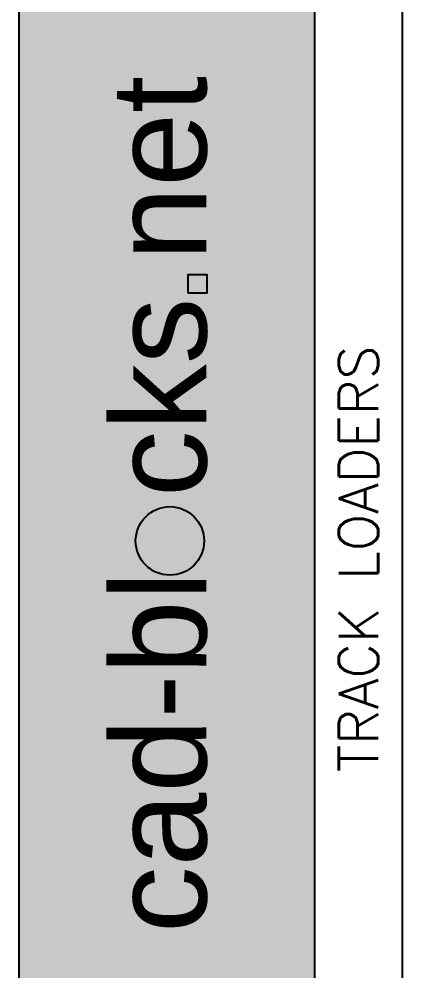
# Model space of a CAD drawing. Extents: x -121210 to 57230, y 84783 to 157800.
# Drawn here: x -121210 to -116377, y 114651 to 126655 of the extents above; entities that cross this region are included whole.
import ezdxf

# ---------------------------------------------------------------- set-up
doc = ezdxf.new("R2010")
doc.units = 0
doc.header["$MEASUREMENT"] = 0
doc.layers.get('0').update_dxf_attribs({"linetype": 'CONTINUOUS'})
doc.styles.get("Standard").update_dxf_attribs({"font": 'COMPLEX.SHX'})

# ---------------------------------------------------------------- blocks, each defined once
blk = doc.blocks.new('FORMATLINES')
at = {"true_color": 0x444444}
blk.add_hatch(color=250, dxfattribs=at).paths.add_polyline_path([(-121210, 84783), (-117481, 84783), (-117481, 157800), (-121210, 157800)])
at = {"true_color": 0x546d8e}
for points in [[(-118840, 123199), (-118840, 123434), (-119075, 123434), (-119075, 123199)], [(-119738, 120074, 1), (-118874, 120074, 1)]]:
    blk.add_hatch(color=155, dxfattribs=at).paths.add_polyline_path(points)
at = {"color": 250, "true_color": 0x444444}
for p, q in [((-121210, 157800), (-121210, 84783)), ((-117481, 157800), (-117481, 84783))]:
    blk.add_line(p, q, dxfattribs=at)
blk.add_line((-117481, 157800), (-117481, 84783))
at = {"color": 155, "true_color": 0x546d8e}
for p, q in [((-117481, 157399), (-117481, 85429)), ((-116377, 157399), (-116377, 85429))]:
    blk.add_line(p, q, dxfattribs=at)
blk.add_lwpolyline([(-119075, 123199), (-119075, 123434), (-118840, 123434), (-118840, 123199)], close=True, dxfattribs=at)
blk.add_circle((-119306, 120074), 432, dxfattribs=at)
at = {"insert": (-120044, 115130), "char_height": 1200, "attachment_point": 1, "rotation": 90}
blk.add_mtext_dynamic_manual_height_columns('{\\fArial|b0|i0|c0|p34;\\C255;\\c16777215;cad-bl  cks net}', width=19116.44, gutter_width=12.5, heights=[0], dxfattribs=at)
at = {"color": 155, "true_color": 0x546d8e, "insert": (-117176, 117159), "char_height": 500, "attachment_point": 1, "rotation": 90}
blk.add_mtext_dynamic_manual_height_columns('{\\Fsimplex|c0;TRACK LOADERS}', width=16790, gutter_width=12.5, heights=[0], dxfattribs=at)

msp = doc.modelspace()

# ---------------------------------------------------------------- block references
msp.add_blockref('FORMATLINES', (0, 0))

doc.saveas('drawing.dxf')
